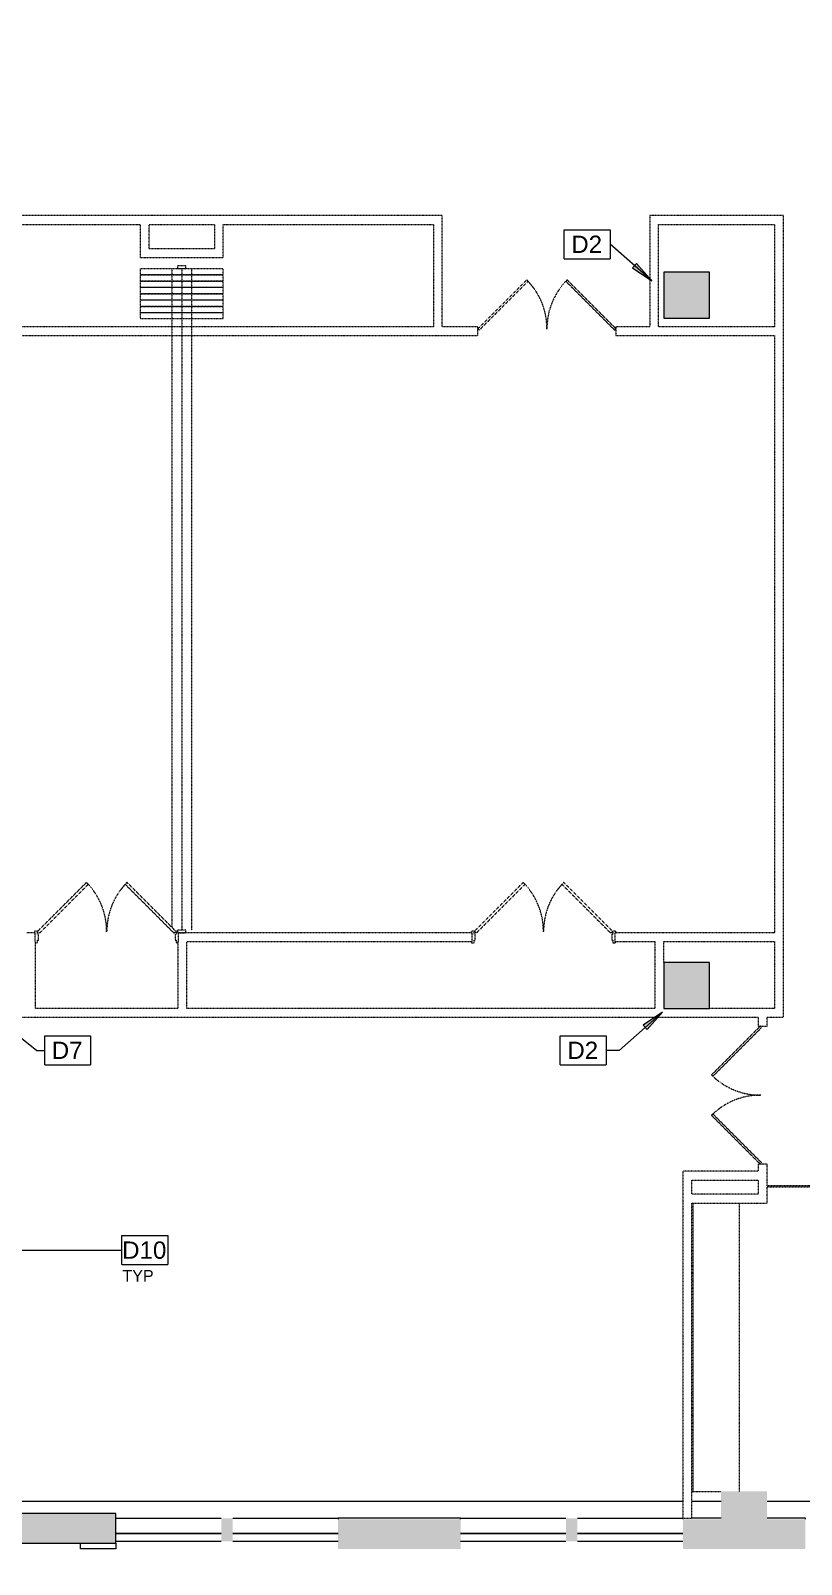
# Model space of a CAD drawing. Header units: inches. Extents: x 433 to 2535, y -5 to 2055.
# Drawn here: x 1099 to 1501, y 4 to 804 of the extents above; entities that cross this region are included whole.
import ezdxf

# ---------------------------------------------------------------- set-up
doc = ezdxf.new("R2010")
doc.units = ezdxf.units.IN
doc.header["$MEASUREMENT"] = 0
doc.linetypes.add('Demolished', pattern=[0.1875, 0.125, -0.0625])
for name, color, linetype, lineweight in [('_900 AVAILABLE SPACE', 7, 'Continuous', 9), ('A-ANNO-KEYN', 231, 'Continuous', 9), ('A-DETL-GENF', 92, 'Continuous', 9), ('A-DOOR', 31, 'Continuous', 13), ('A-GENM', 13, 'Demolished', 9), ('A-WALL', 113, 'Continuous', 13), ('A-WALL-PATT', 111, 'Continuous', 13), ('CORE', 7, 'Continuous', 9), ('G-ANNO-TEXT', 231, 'Continuous', 9), ('I-WALL', 2, 'Continuous', 13), ('Q-CASE', 31, 'Demolished', 9), ('S-COLS', 52, 'Continuous', 13), ('Victor Bldg - 9th Floor_LINK_dwg', 8, 'Continuous', 9), ('WINDOWS', 7, 'Continuous', 9)]:
    doc.layers.add(name, color=color, linetype=linetype, lineweight=lineweight)
doc.styles.add('Arial', font='arial.ttf', dxfattribs={"height": 9})
doc.styles.add('Swis721 Lt BT', font='swissl.ttf', dxfattribs={"height": 6})

# ---------------------------------------------------------------- blocks, each defined once
blk = doc.blocks.new('Victor Bldg - 9th Floor_LINK_dwg-6972240-Level XX  DEMOLITION')
at = {"layer": '_900 AVAILABLE SPACE'}
for p, q in [((1459, 36.36), (1443.62, 36.36)), ((1814.38, 36.36), (1483, 36.36))]:
    blk.add_line(p, q, dxfattribs=at)
at = {"layer": '_900 AVAILABLE SPACE', "flags": 128}
blk.add_lwpolyline([(1439, 36.36), (1087.91, 36.36), (1087.91, 288.88)], dxfattribs=at)
at = {"layer": 'CORE'}
for p, q in [((1439, 27.5), (1439, 27)), ((1459, 27.5), (1443.62, 27.5))]:
    blk.add_line(p, q, dxfattribs=at)
at = {"layer": 'CORE', "flags": 128}
for points in [[(1323, 27), (1323, 27.5), (1259, 27.5), (1259, 27)], [(1503, 27), (1503, 27.5), (1483, 27.5)], [(1143, 14.5), (1143, 11.5), (1124.5, 11.5), (1124.5, 14.5)]]:
    blk.add_lwpolyline(points, dxfattribs=at)
at = {"layer": 'WINDOWS'}
for p, q in [((1143, 27.5), (1198, 27.5)), ((1204, 27.5), (1259, 27.5)), ((1323, 27.5), (1378, 27.5)), ((1384, 27.5), (1439, 27.5)), ((1143, 19.75), (1198, 19.75)), ((1143, 19.5), (1198, 19.5)), ((1204, 19.75), (1259, 19.75)), ((1204, 19.5), (1259, 19.5)), ((1323, 19.75), (1378, 19.75)), ((1323, 19.5), (1378, 19.5)), ((1384, 19.75), (1439, 19.75)), ((1384, 19.5), (1439, 19.5)), ((1143, 15.5), (1198, 15.5)), ((1204, 15.5), (1259, 15.5)), ((1323, 15.5), (1378, 15.5)), ((1384, 15.5), (1439, 15.5))]:
    blk.add_line(p, q, dxfattribs=at)
blk = doc.blocks.new('Concrete-Rectangular-Column - 24 x 24-6985472-Level XX  DEMOLITION')
at = {"layer": 'S-COLS', "lineweight": 9}
blk.add_hatch(color=7, dxfattribs=at).paths.add_polyline_path([(12, -12), (12, 12), (-12, 12), (-12, -12), (7.38, -12)], flags=0)
at = {"layer": 'S-COLS', "color": 8, "lineweight": 20}
for p, q in [((12, 12), (-12, 12)), ((-12, 12), (-12, -12)), ((12, -12), (12, 12)), ((-12, -12), (12, -12))]:
    blk.add_line(p, q, dxfattribs=at)
blk = doc.blocks.new('Folding_Partition_-_Paired_Panels_4287 - Modernfold 942-7683982-Level XX  DEMOLITION')
at = {"layer": 'A-GENM', "color": 10, "lineweight": 20}
for p, q in [((-42, 17.74), (-45, 17.74)), ((-45, 17.74), (-45, -25.74)), ((-42, -25.74), (-42, 17.74)), ((-38.75, 17.74), (-41.75, 17.74)), ((-41.75, 17.74), (-41.75, -25.74)), ((-38.75, -25.74), (-38.75, 17.74)), ((-35.42, 17.74), (-38.42, 17.74)), ((-38.42, 17.74), (-38.42, -25.74)), ((-35.42, -25.74), (-35.42, 17.74)), ((-32.17, 17.74), (-35.17, 17.74)), ((-35.17, 17.74), (-35.17, -25.74)), ((-32.17, -25.74), (-32.17, 17.74)), ((-28.83, 17.74), (-31.83, 17.74)), ((-31.83, 17.74), (-31.83, -25.74)), ((-28.83, -25.74), (-28.83, 17.74)), ((-25.58, 17.74), (-28.58, 17.74)), ((-28.58, 17.74), (-28.58, -25.74)), ((-25.58, -25.74), (-25.58, 17.74)), ((-22.25, 17.74), (-25.25, 17.74)), ((-25.25, 17.74), (-25.25, -25.74)), ((-22.25, -25.74), (-22.25, 17.74)), ((-19, 17.74), (-22, 17.74)), ((-22, 17.74), (-22, -25.74)), ((-19, -25.74), (-19, 17.74)), ((-364.07, -1.88), (-365.32, -1.88)), ((-365.32, -1.88), (-365.32, -6.13)), ((-365.32, -6.13), (-364.07, -6.13)), ((-364.07, -6.13), (-364.07, -1.88)), ((-17.5, -1.88), (-18.75, -1.88)), ((-18.75, -1.88), (-18.75, -6.13)), ((-18.75, -6.13), (-17.5, -6.13)), ((-17.5, -6.13), (-17.5, -1.88)), ((-45, -25.74), (-42, -25.74)), ((-41.75, -25.74), (-38.75, -25.74)), ((-38.42, -25.74), (-35.42, -25.74)), ((-35.17, -25.74), (-32.17, -25.74)), ((-31.83, -25.74), (-28.83, -25.74)), ((-28.58, -25.74), (-25.58, -25.74)), ((-25.25, -25.74), (-22.25, -25.74)), ((-22, -25.74), (-19, -25.74))]:
    blk.add_line(p, q, dxfattribs=at)
at = {"layer": 'A-GENM', "color": 7}
for p, q in [((-19, 1.12), (-362.51, 1.12)), ((-19, -4), (-364.07, -4)), ((-19, -9.13), (-364.07, -9.13))]:
    blk.add_line(p, q, dxfattribs=at)
blk = doc.blocks.new('Door - Glass Double - Full Rail - Panic Pull-7687648-Level XX  DEMOLITION')
at = {"layer": 'A-DOOR', "color": 10, "linetype": 'Demolished', "lineweight": 20}
for p, q in [((-36, 1.26), (-10.54, 26.72)), ((-9.84, 26.01), (-35.29, 0.56)), ((-10.54, 26.72), (-9.84, 26.01)), ((10.54, 26.72), (9.84, 26.01)), ((9.84, 26.01), (35.29, 0.56)), ((36, 1.26), (10.54, 26.72)), ((-35.29, 0.56), (-36, 1.26)), ((35.29, 0.56), (36, 1.26))]:
    blk.add_line(p, q, dxfattribs=at)
at = {"layer": 'A-DOOR', "color": 7, "linetype": 'Demolished', "lineweight": 9}
for centre, start, end in [((-36, 1.26), 359.5, 45), ((36, 1.26), 135, 180.5)]:
    blk.add_arc(centre, 36, start, end, dxfattribs=at)
blk = doc.blocks.new('Door - Double - Solid-7688106-Level XX  DEMOLITION')
at = {"layer": 'A-DOOR', "color": 10, "linetype": 'Demolished', "lineweight": 20}
for p, q in [((-38.06, 3.15), (-12.61, 28.61)), ((-11.64, 27.63), (-37.09, 2.18)), ((-12.61, 28.61), (-11.64, 27.63)), ((8.6, 28.61), (7.63, 27.63)), ((7.63, 27.63), (33.08, 2.18)), ((34.05, 3.15), (8.6, 28.61)), ((-39.69, 3.15), (-39.69, 2.4)), ((-38.19, 3.15), (-39.69, 3.15)), ((-38.19, 1.65), (-38.19, 3.15)), ((-37.69, 1.65), (-38.19, 1.65)), ((-37.09, 2.18), (-38.06, 3.15)), ((-37.69, -1.47), (-37.69, 1.65)), ((33.08, 2.18), (34.05, 3.15)), ((34.18, 1.65), (33.68, 1.65)), ((33.68, 1.65), (33.68, -1.47)), ((34.99, 3.15), (34.18, 3.15)), ((34.18, 3.15), (34.18, 1.65)), ((-39.13, -2.97), (-38.19, -2.97)), ((-38.19, -2.97), (-38.19, -1.47)), ((-38.19, -1.47), (-37.69, -1.47)), ((33.68, -1.47), (34.18, -1.47)), ((34.18, -1.47), (34.18, -2.97)), ((34.18, -2.97), (35.12, -2.97))]:
    blk.add_line(p, q, dxfattribs=at)
at = {"layer": 'A-DOOR', "color": 7, "linetype": 'Demolished', "lineweight": 9}
for centre, start, end in [((-38.06, 3.15), 359.5, 45), ((34.05, 3.15), 135, 180.5)]:
    blk.add_arc(centre, 36, start, end, dxfattribs=at)
blk = doc.blocks.new('Door - Double - Solid-V3-Level XX  DEMOLITION')
at = {"layer": 'A-DOOR', "color": 10, "linetype": 'Demolished', "lineweight": 20}
for p, q in [((-38.06, 3.15), (-12.61, 28.61)), ((-11.64, 27.63), (-37.09, 2.18)), ((-12.61, 28.61), (-11.64, 27.63)), ((8.6, 28.61), (7.63, 27.63)), ((7.63, 27.63), (33.08, 2.18)), ((34.05, 3.15), (8.6, 28.61)), ((-39.69, 3.15), (-39.69, 2.4)), ((-38.19, 3.15), (-39.69, 3.15)), ((-38.19, 1.65), (-38.19, 3.15)), ((-37.69, 1.65), (-38.19, 1.65)), ((-37.09, 2.18), (-38.06, 3.15)), ((-37.69, -1.47), (-37.69, 1.65)), ((33.08, 2.18), (34.05, 3.15)), ((34.18, 1.65), (33.68, 1.65)), ((33.68, 1.65), (33.68, -1.47)), ((35.68, 3.15), (34.18, 3.15)), ((34.18, 3.15), (34.18, 1.65)), ((35.68, 2.4), (35.68, 3.15)), ((-39.69, -2.22), (-39.69, -2.97)), ((-39.69, -2.97), (-38.19, -2.97)), ((-38.19, -2.97), (-38.19, -1.47)), ((-38.19, -1.47), (-37.69, -1.47)), ((33.68, -1.47), (34.18, -1.47)), ((34.18, -1.47), (34.18, -2.97)), ((34.18, -2.97), (35.68, -2.97)), ((35.68, -2.97), (35.68, -2.22))]:
    blk.add_line(p, q, dxfattribs=at)
at = {"layer": 'A-DOOR', "color": 7, "linetype": 'Demolished', "lineweight": 9}
for centre, start, end in [((-38.06, 3.15), 359.5, 45), ((34.05, 3.15), 135, 180.5)]:
    blk.add_arc(centre, 36, start, end, dxfattribs=at)
blk = doc.blocks.new('C-Counter Top - ADJ HEIGHT-7689570-Level XX  DEMOLITION')
at = {"layer": 'Q-CASE', "color": 7}
for p, q in [((103.18, 25), (-47.26, 25)), ((103.18, 0.75), (103.18, 15.38)), ((103.18, 0.75), (-47.26, 0.75)), ((103.18, 0), (103.18, 0.75))]:
    blk.add_line(p, q, dxfattribs=at)
blk = doc.blocks.new('Keynote Tag - Keynote Number - Boxed-135510-Level XX  DEMOLITION')
at = {"layer": 'A-ANNO-KEYN'}
for p, q in [((-0.125, -0.0792), (-0.125, 0.0781)), ((-0.125, 0.0781), (0.125, 0.0781)), ((0.125, 0.0781), (0.125, -0.0792)), ((-0.125, -0.0792), (0.125, -0.0792))]:
    blk.add_line(p, q, dxfattribs=at)

msp = doc.modelspace()

# ---------------------------------------------------------------- hatches: boundary and pattern name
at = {"layer": 'A-ANNO-KEYN'}
for points in [[(1422.79, 673.03), (1414.82, 682.13), (1412.73, 679.76)], [(1428.43, 291.53), (1418.36, 284.81), (1420.45, 282.43)]]:
    msp.add_hatch(color=256, dxfattribs=at).paths.add_polyline_path(points, flags=0)
at = {"layer": 'A-DETL-GENF'}
h = msp.add_hatch(color=7, dxfattribs=at)
h.paths.add_polyline_path([(2423, 3.5), (2423, 19.5), (2363, 19.5), (2363, 3.5)], flags=0)
h.paths.add_polyline_path([(2535, 3.5), (2535, 63.5), (2519, 63.5), (2519, 33.5), (2505, 33.5), (2505, 19.5), (2475, 19.5), (2475, 3.5), (2505, 3.5)], flags=0)
h.paths.add_polyline_path([(2103, 3.5), (2103, 19.5), (2059, 19.5), (2059, 27.5), (1979, 27.5), (1979, 11.5), (2043, 11.5), (2043, 3.5), (2059, 3.5)], flags=0)
h.paths.add_polyline_path([(2155, 3.5), (2215, 3.5), (2215, 19.5), (2203, 19.5), (2203, 33.5), (2179, 33.5), (2179, 19.5), (2155, 19.5)], flags=0)
h.paths.add_polyline_path([(2261.33, 7.5), (2267.33, 7.5), (2267.33, 19.5), (2261.33, 19.5)], flags=0)
h.paths.add_polyline_path([(2316, 7.5), (2316.67, 7.5), (2316.67, 19.5), (2310.67, 19.5), (2310.67, 7.5), (2311.38, 7.5)], flags=0)
h.paths.add_polyline_path([(1497.81, 11.5), (1503, 11.5), (1503, 27), (1483, 27), (1483, 41.5), (1459, 41.5), (1459, 27), (1439, 27), (1439, 11.5), (1483, 11.5)], flags=0)
h.paths.add_polyline_path([(1323, 11.5), (1323, 27), (1259, 27), (1259, 11.5)], flags=0)
h.paths.add_polyline_path([(1843, 11.5), (1863, 11.5), (1863, 27.5), (1843, 27.5), (1843, 41.5), (1819, 41.5), (1819, 27.5), (1799, 27.5), (1799, 11.5), (1819, 11.5)], flags=0)
h.paths.add_polyline_path([(1662.12, 11.5), (1683, 11.5), (1683, 27.5), (1619, 27.5), (1619, 11.5), (1657.5, 11.5)], flags=0)
h.paths.add_polyline_path([(1924, 15.5), (1924, 27.5), (1918, 27.5), (1918, 15.5)], flags=0)
h.paths.add_polyline_path([(1378, 15.5), (1384, 15.5), (1384, 27.5), (1378, 27.5)], flags=0)
h.paths.add_polyline_path([(1198, 15.5), (1204, 15.5), (1204, 27.5), (1198, 27.5)], flags=0)
h.paths.add_polyline_path([(1744, 15.5), (1744, 27.5), (1738, 27.5), (1738, 15.5)], flags=0)
h.paths.add_polyline_path([(1564, 15.5), (1564, 27), (1558, 27), (1558, 15.5)], flags=0)
h.paths.add_polyline_path([(2535, 115.5), (2535, 175.5), (2519, 175.5), (2519, 115.5)], flags=0)
h.paths.add_polyline_path([(2531, 220.5), (2531, 226.5), (2519, 226.5), (2519, 220.5)], flags=0)
h.paths.add_polyline_path([(2519, 268.5), (2531, 268.5), (2531, 274.5), (2519, 274.5)], flags=0)
h.paths.add_polyline_path([(527.25, 299.5), (543, 299.5), (543, 315.5), (505, 315.5), (505, 329.5), (491.69, 329.5), (491.69, 371.5), (475, 371.5), (475, 299.5), (505, 299.5)], flags=0)
h.paths.add_polyline_path([(903, 299.5), (903, 315.5), (871, 315.5), (871, 329.5), (847, 329.5), (847, 315.5), (839, 315.5), (839, 299.5), (871, 299.5)], flags=0)
h.paths.add_polyline_path([(659, 299.5), (723, 299.5), (723, 315.5), (659, 315.5), (659, 303.5)], flags=0)
h.paths.add_polyline_path([(778, 303.5), (784, 303.5), (784, 315.5), (778, 315.5)], flags=0)
h.paths.add_polyline_path([(961.31, 303.5), (964, 303.5), (964, 315.5), (958, 315.5), (958, 303.5), (959.81, 303.5)], flags=0)
h.paths.add_polyline_path([(598, 303.5), (604, 303.5), (604, 315.5), (598, 315.5)], flags=0)
h.paths.add_polyline_path([(2535, 319.5), (2535, 379.5), (2519, 379.5), (2519, 365.5), (2505, 365.5), (2505, 341.5), (2519, 341.5), (2519, 319.5)], flags=0)
h.paths.add_polyline_path([(475, 423.5), (491.69, 423.5), (491.69, 487.5), (475, 487.5)], flags=0)
h.paths.add_polyline_path([(2519, 431.5), (2535, 431.5), (2535, 491.5), (2527, 491.5), (2527, 551.5), (2511, 551.5), (2511, 475.5), (2519, 475.5), (2519, 436.13)], flags=0)
h.paths.add_polyline_path([(491.69, 542.5), (491.69, 548.5), (480, 548.5), (480, 542.5)], flags=0)
h.paths.add_polyline_path([(491.69, 603.5), (491.69, 635.5), (505.02, 635.5), (505.02, 659.5), (491.69, 659.5), (491.69, 667.5), (475, 667.5), (475, 603.5)], flags=0)
h.paths.add_polyline_path([(2511, 603.5), (2527, 603.5), (2527, 667.5), (2511, 667.5), (2511, 647.5), (2499, 647.5), (2499, 623.5), (2511, 623.5), (2511, 608.13)], flags=0)
h.paths.add_polyline_path([(2511, 722.5), (2523, 722.5), (2523, 728.5), (2511, 728.5)], flags=0)
h.paths.add_polyline_path([(491.69, 722.5), (491.69, 728.5), (479.69, 728.5), (479.69, 722.5)], flags=0)
h.paths.add_polyline_path([(491.69, 783.5), (491.69, 847.5), (475, 847.5), (475, 783.5)], flags=0)
h.paths.add_polyline_path([(2511, 783.5), (2527, 783.5), (2527, 847.5), (2511, 847.5), (2511, 788.13)], flags=0)
h.paths.add_polyline_path([(2523, 902.5), (2523, 908.5), (2511, 908.5), (2511, 902.5)], flags=0)
h.paths.add_polyline_path([(491.69, 902.5), (491.69, 908.5), (479.69, 908.5), (479.69, 902.5)], flags=0)
h.paths.add_polyline_path([(2511, 963.5), (2527, 963.5), (2527, 1027.5), (2511, 1027.5), (2511, 1007.5), (2499, 1007.5), (2499, 983.5), (2511, 983.5)], flags=0)
h.paths.add_polyline_path([(491.69, 963.5), (491.69, 995.5), (505.02, 995.5), (505.02, 1019.5), (491.69, 1019.5), (491.69, 1027.5), (475, 1027.5), (475, 963.5)], flags=0)
h.paths.add_polyline_path([(2523, 1082.5), (2523, 1088.5), (2511, 1088.5), (2511, 1082.5)], flags=0)
h.paths.add_polyline_path([(491.69, 1082.5), (491.69, 1088.5), (479.69, 1088.5), (479.69, 1082.5)], flags=0)
h.paths.add_polyline_path([(475, 1143.5), (491.69, 1143.5), (491.69, 1207.5), (475, 1207.5), (475, 1148.13)], flags=0)
h.paths.add_polyline_path([(2527, 1143.5), (2527, 1207.5), (2511, 1207.5), (2511, 1143.5)], flags=0)
h.paths.add_polyline_path([(2523, 1262.5), (2523, 1268.5), (2511, 1268.5), (2511, 1262.5)], flags=0)
h.paths.add_polyline_path([(479.69, 1262.5), (491.69, 1262.5), (491.69, 1268.5), (479.69, 1268.5)], flags=0)
h.paths.add_polyline_path([(491.69, 1323.5), (491.69, 1355.5), (505.02, 1355.5), (505.02, 1379.5), (491.69, 1379.5), (491.69, 1387.5), (475, 1387.5), (475, 1323.5)], flags=0)
h.paths.add_polyline_path([(2511, 1323.5), (2527, 1323.5), (2527, 1387.5), (2511, 1387.5), (2511, 1367.5), (2499, 1367.5), (2499, 1343.5), (2511, 1343.5)], flags=0)
h.paths.add_polyline_path([(2511, 1442.5), (2523, 1442.5), (2523, 1448.5), (2511, 1448.5)], flags=0)
h.paths.add_polyline_path([(479.69, 1442.5), (491.69, 1442.5), (491.69, 1448.5), (479.69, 1448.5)], flags=0)
h.paths.add_polyline_path([(2511, 1503.5), (2527, 1503.5), (2527, 1567.5), (2511, 1567.5), (2511, 1522.88)], flags=0)
h.paths.add_polyline_path([(475, 1503.5), (491.69, 1503.5), (491.69, 1567.5), (475, 1567.5), (475, 1540.81)], flags=0)
h.paths.add_polyline_path([(2523, 1622.5), (2523, 1628.5), (2511, 1628.5), (2511, 1622.5)], flags=0)
h.paths.add_polyline_path([(491.69, 1622.5), (491.69, 1628.5), (479.69, 1628.5), (479.69, 1622.5)], flags=0)
h.paths.add_polyline_path([(491.69, 1683.38), (491.69, 1715.44), (505, 1715.44), (505, 1739.5), (491.69, 1739.5), (491.69, 1747.5), (475, 1747.5), (475, 1683.38)], flags=0)
h.paths.add_polyline_path([(2511, 1683.5), (2527, 1683.5), (2527, 1747.5), (2511, 1747.5), (2511, 1727.5), (2499, 1727.5), (2499, 1703.5), (2511, 1703.5)], flags=0)
h.paths.add_polyline_path([(2511, 1802.5), (2523, 1802.5), (2523, 1808.5), (2511, 1808.5)], flags=0)
h.paths.add_polyline_path([(491.69, 1802.5), (491.69, 1808.5), (479.69, 1808.5), (479.69, 1802.5)], flags=0)
h.paths.add_polyline_path([(491.69, 1863.5), (491.69, 1927.5), (475, 1927.5), (475, 1863.5)], flags=0)
h.paths.add_polyline_path([(2527, 1863.5), (2527, 1927.5), (2511, 1927.5), (2511, 1863.5)], flags=0)
h.paths.add_polyline_path([(2511, 1979.5), (2527, 1979.5), (2527, 2043.5), (2523, 2043.5), (2523, 2051.5), (2459, 2051.5), (2459, 2035.5), (2497, 2035.5), (2497, 2021.5), (2511, 2021.5)], flags=0)
h.paths.add_polyline_path([(491.69, 1979.5), (491.69, 2021.25), (514, 2021.25), (514, 2035.5), (543, 2035.5), (543, 2051.5), (475, 2051.5), (475, 1979.5)], flags=0)
h.paths.add_polyline_path([(2143.34, 2021.5), (2143.34, 2035.5), (2163, 2035.5), (2163, 2051.5), (2099, 2051.5), (2099, 2035.5), (2119.34, 2035.5), (2119.34, 2021.5), (2133.31, 2021.5)], flags=0)
h.paths.add_polyline_path([(1773.31, 2021.5), (1783, 2021.5), (1783, 2035.5), (1803, 2035.5), (1803, 2051.5), (1739, 2051.5), (1739, 2035.5), (1759, 2035.5), (1759, 2021.5), (1768.69, 2021.5)], flags=0)
h.paths.add_polyline_path([(1053.37, 2021.5), (1063, 2021.5), (1063, 2035.5), (1083, 2035.5), (1083, 2051.5), (1019, 2051.5), (1019, 2035.5), (1039, 2035.5), (1039, 2021.5), (1048.75, 2021.5)], flags=0)
h.paths.add_polyline_path([(1408.69, 2021.5), (1423, 2021.5), (1423, 2035.5), (1443, 2035.5), (1443, 2051.5), (1379, 2051.5), (1379, 2035.5), (1399, 2035.5), (1399, 2021.5)], flags=0)
h.paths.add_polyline_path([(683.75, 2021.5), (703, 2021.5), (703, 2035.5), (723, 2035.5), (723, 2051.5), (659, 2051.5), (659, 2035.5), (679, 2035.5), (679, 2021.5)], flags=0)
h.paths.add_polyline_path([(2296.73, 2035.5), (2343, 2035.5), (2343, 2051.5), (2279, 2051.5), (2279, 2035.5)], flags=0)
h.paths.add_polyline_path([(2404, 2035.5), (2404, 2047.5), (2398, 2047.5), (2398, 2035.5)], flags=0)
h.paths.add_polyline_path([(2038, 2035.5), (2044, 2035.5), (2044, 2047.5), (2038, 2047.5)], flags=0)
h.paths.add_polyline_path([(1983, 2035.5), (1983, 2051.5), (1919, 2051.5), (1919, 2035.5), (1954, 2035.5)], flags=0)
h.paths.add_polyline_path([(1864, 2035.5), (1864, 2047.5), (1858, 2047.5), (1858, 2035.5)], flags=0)
h.paths.add_polyline_path([(1678, 2035.5), (1684, 2035.5), (1684, 2047.5), (1678, 2047.5)], flags=0)
h.paths.add_polyline_path([(1593.31, 2035.5), (1623, 2035.5), (1623, 2051.5), (1559, 2051.5), (1559, 2035.5), (1588.69, 2035.5)], flags=0)
h.paths.add_polyline_path([(903, 2035.5), (903, 2051.5), (839, 2051.5), (839, 2035.5), (873.31, 2035.5)], flags=0)
h.paths.add_polyline_path([(958, 2035.5), (964, 2035.5), (964, 2047.5), (958, 2047.5)], flags=0)
h.paths.add_polyline_path([(784, 2035.5), (784, 2047.5), (778, 2047.5), (778, 2035.5)], flags=0)
h.paths.add_polyline_path([(2224, 2035.5), (2224, 2047.5), (2218, 2047.5), (2218, 2035.5)], flags=0)
h.paths.add_polyline_path([(598, 2035.5), (604, 2035.5), (604, 2047.5), (598, 2047.5)], flags=0)
h.paths.add_polyline_path([(1498, 2035.5), (1504, 2035.5), (1504, 2047.5), (1498, 2047.5)], flags=0)
h.paths.add_polyline_path([(1231.51, 2035.5), (1263, 2035.5), (1263, 2051.5), (1199, 2051.5), (1199, 2035.5), (1228.75, 2035.5)], flags=0)
h.paths.add_polyline_path([(1324, 2035.5), (1324, 2047.5), (1318, 2047.5), (1318, 2035.5)], flags=0)
h.paths.add_polyline_path([(1138, 2035.5), (1144, 2035.5), (1144, 2047.5), (1138, 2047.5)], flags=0)
at = {"layer": 'A-WALL-PATT', "lineweight": 9}
msp.add_hatch(color=7, dxfattribs=at).paths.add_polyline_path([(1143, 14.5), (1143, 30), (1078.5, 30), (1078.5, 14.5)], flags=0)

# ---------------------------------------------------------------- linework, layer by layer
at = {"layer": 'A-ANNO-KEYN'}
for p, q in [((1422.79, 673.03), (1401.06, 692.11)), ((1414.82, 682.13), (1412.73, 679.76)), ((1422.79, 673.03), (1414.82, 682.13)), ((1412.73, 679.76), (1422.79, 673.03)), ((1078.16, 290.4), (1101.8, 271.62)), ((1428.43, 291.53), (1405.7, 271.62)), ((1428.43, 291.53), (1418.36, 284.81)), ((1420.45, 282.43), (1428.43, 291.53)), ((1418.36, 284.81), (1420.45, 282.43)), ((1101.8, 271.62), (1105.86, 271.62)), ((1405.7, 271.62), (1399, 271.62)), ((1078.16, 167.41), (1146.09, 167.41))]:
    msp.add_line(p, q, dxfattribs=at)
at = {"layer": 'A-WALL', "color": 10, "linetype": 'Demolished', "lineweight": 20}
for p, q in [((1313.43, 707.13), (1064.37, 707.13)), ((1313.43, 649.13), (1313.43, 707.13)), ((1421.75, 707.13), (1421.75, 649.13)), ((1491.5, 707.13), (1421.75, 707.13)), ((1491.5, 288.87), (1491.5, 707.13)), ((1069, 702.51), (1155.75, 702.51)), ((1155.75, 702.51), (1155.75, 685.19)), ((1160.38, 702.51), (1194.49, 702.51)), ((1160.38, 689.82), (1160.38, 702.51)), ((1194.49, 702.51), (1194.49, 689.82)), ((1199.11, 702.51), (1308.8, 702.51)), ((1199.11, 685.19), (1199.11, 702.51)), ((1308.8, 702.51), (1308.8, 649.13)), ((1426.38, 649.13), (1426.38, 702.51)), ((1426.38, 702.51), (1486.87, 702.51)), ((1486.87, 702.51), (1486.87, 649.13)), ((1194.49, 689.82), (1160.38, 689.82)), ((1155.75, 685.19), (1199.11, 685.19)), ((1308.8, 649.13), (1069, 649.13)), ((1332.06, 649.13), (1313.43, 649.13)), ((1332.06, 644.51), (1332.06, 649.13)), ((1421.75, 649.13), (1404.06, 649.13)), ((1404.06, 649.13), (1404.06, 644.51)), ((1486.87, 649.13), (1426.38, 649.13)), ((1046.44, 644.51), (1332.06, 644.51)), ((1404.06, 644.51), (1486.87, 644.51)), ((1486.87, 644.51), (1486.87, 333)), ((1100.94, 333), (1096.5, 333)), ((1100.94, 328.37), (1100.94, 333)), ((1101.12, 328.37), (1100.94, 328.37)), ((1101.12, 293.5), (1101.12, 328.37)), ((1175.38, 328.37), (1175.38, 293.5)), ((1175.56, 328.37), (1175.38, 328.37)), ((1328.94, 333), (1175.56, 333)), ((1175.56, 333), (1175.56, 328.37)), ((1180, 328.37), (1328.94, 328.37)), ((1180, 293.5), (1180, 328.37)), ((1328.94, 328.37), (1328.94, 333)), ((1486.87, 333), (1403.56, 333)), ((1403.56, 333), (1403.56, 328.37)), ((1403.56, 328.37), (1424.37, 328.37)), ((1424.37, 328.37), (1424.37, 293.5)), ((1429, 328.37), (1486.87, 328.37)), ((1429, 317.5), (1429, 328.37)), ((1486.87, 328.37), (1486.87, 293.5)), ((1078.75, 288.87), (1478.38, 288.87)), ((1175.38, 293.5), (1101.12, 293.5)), ((1424.37, 293.5), (1180, 293.5)), ((1486.87, 293.5), (1453, 293.5)), ((1478.38, 288.87), (1478.38, 284.25)), ((1483, 284.25), (1483, 288.87)), ((1483, 288.87), (1491.5, 288.87)), ((1478.38, 284.25), (1483, 284.25)), ((1439, 208.56), (1439, 27.5)), ((1478.38, 208.56), (1439, 208.56)), ((1478.38, 212.25), (1478.38, 208.56)), ((1483, 212.25), (1478.38, 212.25)), ((1483, 200.94), (1483, 212.25)), ((1443.62, 196.56), (1443.62, 203.94)), ((1443.62, 203.94), (1478.38, 203.94)), ((1478.38, 203.94), (1478.38, 196.56)), ((1483, 191.94), (1483, 200.44)), ((1478.38, 196.56), (1443.62, 196.56)), ((1443.62, 27.5), (1443.62, 191.94)), ((1443.62, 191.94), (1483, 191.94)), ((1439, 27.5), (1443.62, 27.5))]:
    msp.add_line(p, q, dxfattribs=at)
at = {"layer": 'I-WALL', "color": 10, "linetype": 'Demolished', "lineweight": 20}
for p, q in [((1710.69, 200.94), (1483, 200.94)), ((1483, 200.44), (1710.69, 200.44))]:
    msp.add_line(p, q, dxfattribs=at)
at = {"layer": 'I-WALL', "color": 8, "lineweight": 20}
for p, q in [((1143, 30), (1078.5, 30)), ((1143, 14.5), (1143, 30)), ((1063, 14.5), (1143, 14.5))]:
    msp.add_line(p, q, dxfattribs=at)

# ---------------------------------------------------------------- block references
at = {"layer": 'A-ANNO-KEYN', "xscale": 95.99999999999994, "yscale": 95.99999999999994, "zscale": 95.99999999999994}
for p in [(1389.06, 692.17), (1117.86, 271.67), (1387, 271.67), (1158.09, 167.46)]:
    msp.add_blockref('Keynote Tag - Keynote Number - Boxed-135510-Level XX  DEMOLITION', p, dxfattribs=at)
at = {"layer": 'A-DOOR', "color": 7, "linetype": 'Demolished', "lineweight": 9}
for name, p in [('Door - Glass Double - Full Rail - Panic Pull-7687648-Level XX  DEMOLITION', (1368.06, 646.82)), ('Door - Double - Solid-7688106-Level XX  DEMOLITION', (1140.26, 330.6)), ('Door - Double - Solid-V3-Level XX  DEMOLITION', (1368.26, 330.6))]:
    msp.add_blockref(name, p, dxfattribs=at)
at = {"layer": 'A-DOOR', "color": 7, "linetype": 'Demolished', "lineweight": 9, "rotation": 90}
msp.add_blockref('Door - Glass Double - Full Rail - Panic Pull-7687648-Level XX  DEMOLITION', (1480.69, 248.25), dxfattribs=at)
at = {"layer": 'A-GENM', "color": 7, "rotation": 89.9999999999996}
msp.add_blockref('Folding_Partition_-_Paired_Panels_4287 - Modernfold 942-7683982-Level XX  DEMOLITION', (1173.38, 698.32), dxfattribs=at)
at = {"layer": 'Q-CASE', "color": 7, "rotation": 269.9999999999997}
msp.add_blockref('C-Counter Top - ADJ HEIGHT-7689570-Level XX  DEMOLITION', (1443.62, 144.68), dxfattribs=at)
at = {"layer": 'S-COLS', "lineweight": 9}
for p in [(1441, 665.5), (1441, 305.5)]:
    msp.add_blockref('Concrete-Rectangular-Column - 24 x 24-6985472-Level XX  DEMOLITION', p, dxfattribs=at)
at = {"layer": 'Victor Bldg - 9th Floor_LINK_dwg', "color": 7}
msp.add_blockref('Victor Bldg - 9th Floor_LINK_dwg-6972240-Level XX  DEMOLITION', (0, 0), dxfattribs=at)

# ---------------------------------------------------------------- texts
at = {"layer": 'A-ANNO-KEYN', "char_height": 9, "attachment_point": 1, "style": 'Arial'}
for s, insert, width in [('D2', (1380.77, 696.62), 19.695), ('D7', (1109.57, 276.13), 19.695), ('D2', (1378.72, 276.13), 19.695), ('D10', (1146.31, 171.92), 28.179)]:
    msp.add_mtext(s, dxfattribs=dict(at, insert=insert, width=width))
at = {"layer": 'G-ANNO-TEXT', "color": 7, "insert": (1146.44, 157.02), "char_height": 6, "width": 18.18, "attachment_point": 1, "style": 'Swis721 Lt BT'}
msp.add_mtext('TYP', dxfattribs=at)

doc.saveas('drawing.dxf')
